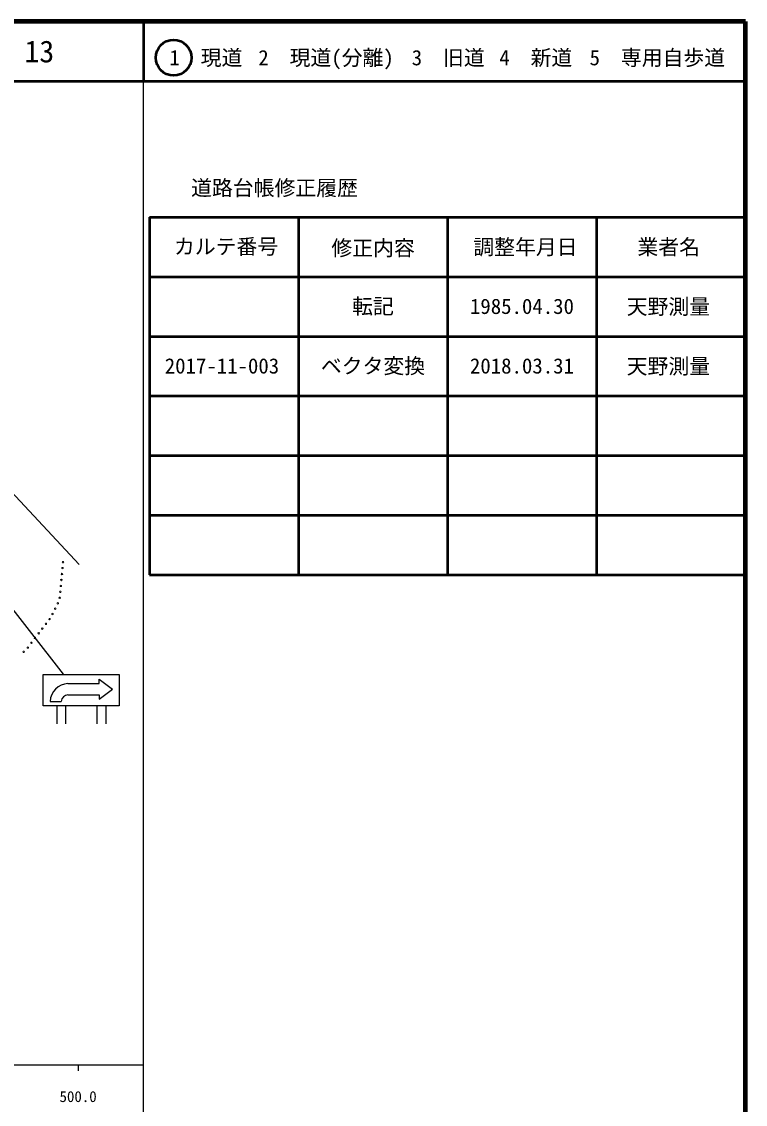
# Model space of a CAD drawing. Units: millimetres, scale not verified. Extents: x 40000 to 680000, y 20000 to 380000.
# Drawn here: x 558522 to 680000, y 198357 to 380000 of the extents above; entities that cross this region are included whole.
import ezdxf
from ezdxf.enums import TextEntityAlignment as Align

# ---------------------------------------------------------------- set-up
doc = ezdxf.new("R2010")
doc.units = ezdxf.units.MM
doc.header["$LTSCALE"] = 1000
for name, color, linetype, lineweight in [('M-BMK-OTRS', 5, 'Continuous', 25), ('M-STR-STRC', 7, 'Continuous', 25), ('M-TTL', 2, 'Continuous', 140), ('M-TTL-BAND', 7, 'Continuous', 25), ('M-TTL-FRAM', 2, 'Continuous', 50), ('M-TTL-LINE', 7, 'Continuous', 50), ('M-WORK', 1, 'Continuous', 13)]:
    doc.layers.add(name, color=color, linetype=linetype, lineweight=lineweight)
doc.layers.add('M-TTL-TXT', color=7, linetype='Continuous')
doc.styles.add('ＭＳ ゴシック', font='')
doc.styles.get('ＭＳ ゴシック').set_extended_font_data('MS Gothic')

msp = doc.modelspace()

# ---------------------------------------------------------------- linework, layer by layer
at = {"layer": 'M-BMK-OTRS'}
msp.add_line((547708, 310820), (568202, 288911), dxfattribs=at)
at = {"layer": 'M-STR-STRC'}
for p, q in [((542246, 300224), (565515, 270551)), ((562158, 270464), (574908, 270464)), ((562158, 265214), (562158, 270464)), ((566283, 268964), (571533, 268964)), ((571533, 268964), (571533, 269714)), ((571533, 269714), (573783, 268026)), ((574908, 270464), (574908, 265214)), ((566283, 267089), (571533, 267089)), ((571533, 266339), (573783, 268026)), ((571533, 267089), (571533, 266339)), ((574908, 265214), (562158, 265214)), ((563283, 265964), (565158, 265964)), ((564408, 265214), (564408, 262214)), ((565908, 265214), (565908, 262214)), ((571158, 265214), (571158, 262214)), ((572658, 265214), (572658, 262214))]:
    msp.add_line(p, q, dxfattribs=at)
for radius, start, end in [(3193, 93.36646, 176.63354), (1326, 98.1301, 171.8699)]:
    msp.add_arc((566471, 265776), radius, start, end, dxfattribs=at)
at = {"layer": 'M-TTL'}
for p, q in [((680000, 380000), (40000, 380000)), ((680000, 20000), (680000, 380000))]:
    msp.add_line(p, q, dxfattribs=at)
at = {"layer": 'M-TTL-BAND'}
for p, q in [((579000, 20000), (579000, 370000)), ((40000, 205000), (579000, 205000)), ((568000, 205000), (568000, 204000))]:
    msp.add_line(p, q, dxfattribs=at)
at = {"layer": 'M-TTL-FRAM'}
for p, q in [((580000, 347197), (580000, 287197)), ((580000, 347197), (680000, 347197)), ((580000, 287197), (680000, 287197))]:
    msp.add_line(p, q, dxfattribs=at)
at = {"layer": 'M-TTL-LINE'}
for p, q in [((579000, 380000), (579000, 370000)), ((40000, 370000), (680000, 370000)), ((605000, 347197), (605000, 287197)), ((630000, 347197), (630000, 287197)), ((655000, 347197), (655000, 287197)), ((580000, 337197), (680000, 337197)), ((580000, 327197), (680000, 327197)), ((580000, 317197), (680000, 317197)), ((580000, 307197), (680000, 307197)), ((580000, 297197), (680000, 297197))]:
    msp.add_line(p, q, dxfattribs=at)
msp.add_circle((584031, 373958), 3000, dxfattribs=at)
at = {"layer": 'M-WORK'}
for centre in [(565473, 289320), (565288, 287328), (565381, 288324), (565103, 285337), (565195, 286333), (564917, 283345), (565010, 284341), (564151, 281520), (564598, 282415), (563203, 279765), (563704, 280626), (561990, 278175), (562596, 278970), (560776, 276585), (561383, 277380), (558872, 274278), (559563, 274995), (560170, 275790)]:
    msp.add_circle(centre, 125, dxfattribs=at)

# ---------------------------------------------------------------- texts
at = {"layer": 'M-TTL-BAND', "style": 'ＭＳ ゴシック'}
msp.add_text('500.0', height=1833, dxfattribs=at).set_placement((568000, 198195), align=Align.BOTTOM_CENTER)
at = {"layer": 'M-TTL-TXT', "style": 'ＭＳ ゴシック'}
for s, height, p in [('13', 3666, (561497, 375000)), ('1\u3000現道', 2566, (589448, 373958)), ('2\u3000現道(分離)', 2566, (609619, 373958)), ('3\u3000旧道', 2566, (630121, 373958)), ('4\u3000新道', 2566, (644824, 373958)), ('5\u3000専用自歩道', 2566, (665228, 373958)), ('道路台帳修正履歴', 2566, (600968, 352113)), ('カルテ番号', 2566, (592839, 342277)), ('修正内容', 2566, (617509, 342023)), ('調整年月日', 2566, (643089, 342197)), ('業者名', 2566, (667134, 342197)), ('転記', 2566, (617500, 332245)), ('1985.04.30', 2566, (642500, 332245)), ('天野測量', 2566, (667077, 332189)), ('2017-11-003', 2566, (592147, 322245)), ('ベクタ変換', 2566, (617500, 322245)), ('2018.03.31', 2566, (642500, 322245)), ('天野測量', 2566, (667077, 322189))]:
    msp.add_text(s, height=height, dxfattribs=at).set_placement(p, align=Align.MIDDLE_CENTER)

doc.saveas('drawing.dxf')
